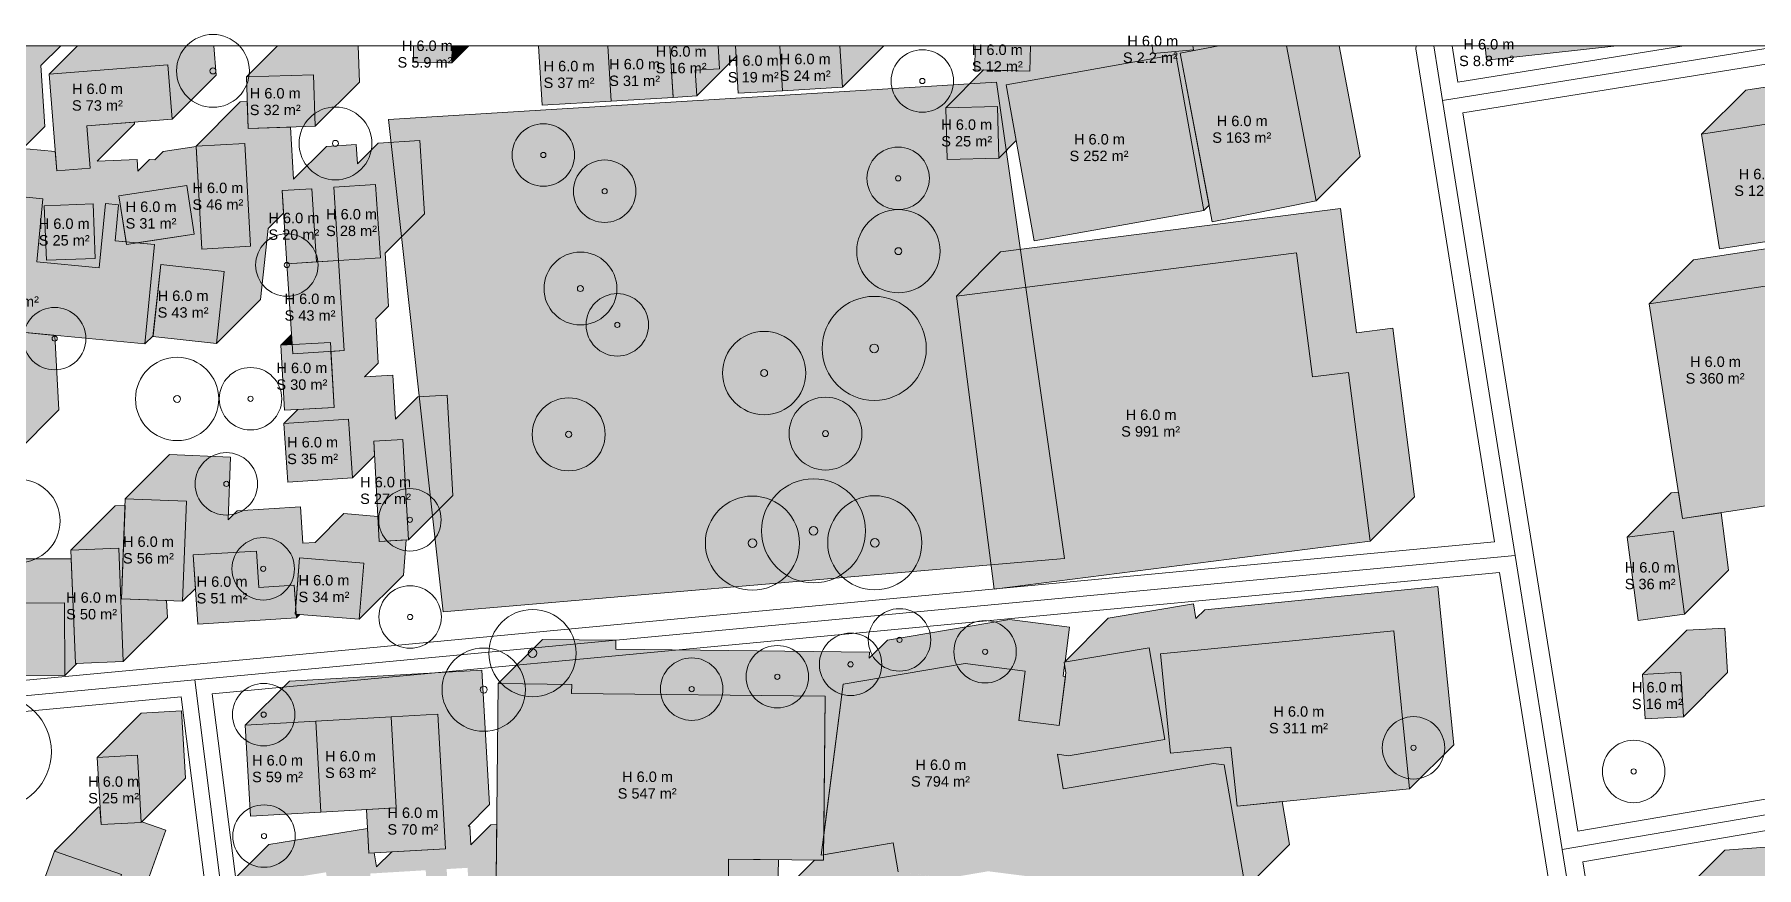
# Model space of a CAD drawing. Header units: metres. Extents: x -4 to 969, y -5 to 964.
# Drawn here: x 643.7 to 809.2, y 881.7 to 961.8 of the extents above; entities that cross this region are included whole.
import ezdxf

# ---------------------------------------------------------------- set-up
doc = ezdxf.new("R2010")
doc.units = ezdxf.units.M
doc.header["$MEASUREMENT"] = 0
for name, color, linetype, lineweight, true_color in [('TPX_BUILDING_AREAS_TEXT', 7, 'CONTINUOUS', 0, 0x000000), ('TPX_BUILDING_HEIGHTS_TEXT', 7, 'CONTINUOUS', 0, 0x000000), ('TPX_BUILDINGS', 7, 'CONTINUOUS', 0, 0x000000), ('TPX_BUILDINGS_HATCH', 7, 'CONTINUOUS', 0, 0xf0f0f0), ('TPX_BUILDINGS_SHADOWS_HATCH', 7, 'CONTINUOUS', 0, 0x000000), ('TPX_BUILDINGS_SHADOWS_OUTLINES', 7, 'CONTINUOUS', 0, 0x000000), ('TPX_FRAME_PROJECT', 7, 'CONTINUOUS', 0, 0x000000), ('TPX_ROADS_AXES', 7, 'CONTINUOUS', 0, 0x323232), ('TPX_ROADS_CONTOURS', 7, 'CONTINUOUS', 0, 0x646464), ('TPX_VEGETATION_GREEN_SPACES', 7, 'CONTINUOUS', 0, 0x58ba48), ('TPX_VEGETATION_GREEN_SPACES_HATCH', 7, 'CONTINUOUS', 0, 0x58ba48), ('TPX_VEGETATION_TREES_INDIVIDUAL', 7, 'CONTINUOUS', 0, 0x136734)]:
    doc.layers.add(name, color=color, linetype=linetype, lineweight=lineweight, true_color=true_color)
doc.styles.add('TPX_TEXTE', font='arial.ttf')

# ---------------------------------------------------------------- blocks, each defined once
blk = doc.blocks.new('TREETR003_CR040')
at = {"layer": 'TPX_VEGETATION_TREES_INDIVIDUAL'}
for radius in [4, 0.333]:
    blk.add_circle((0, 0, 0.04), radius, dxfattribs=at)
blk = doc.blocks.new('TREETR003_CR030')
at = {"layer": 'TPX_VEGETATION_TREES_INDIVIDUAL'}
for radius in [3, 0.25]:
    blk.add_circle((0, 0, 0.04), radius, dxfattribs=at)
blk = doc.blocks.new('TREETR003_CR035')
at = {"layer": 'TPX_VEGETATION_TREES_INDIVIDUAL'}
for radius in [3.5, 0.292]:
    blk.add_circle((0, 0, 0.04), radius, dxfattribs=at)
blk = doc.blocks.new('TREETR004_CR042')
at = {"layer": 'TPX_VEGETATION_TREES_INDIVIDUAL'}
for radius in [4.19, 0.417]:
    blk.add_circle((0, 0, 0.04), radius, dxfattribs=at)
blk = doc.blocks.new('TREETR005_CR054')
at = {"layer": 'TPX_VEGETATION_TREES_INDIVIDUAL'}
for radius in [5.44, 0.458]:
    blk.add_circle((0, 0, 0.04), radius, dxfattribs=at)
blk = doc.blocks.new('TREETR004_CR050')
at = {"layer": 'TPX_VEGETATION_TREES_INDIVIDUAL'}
for radius in [5, 0.417]:
    blk.add_circle((0, 0, 0.04), radius, dxfattribs=at)
blk = doc.blocks.new('TREETR004_CR045')
at = {"layer": 'TPX_VEGETATION_TREES_INDIVIDUAL'}
for radius in [4.52, 0.417]:
    blk.add_circle((0, 0, 0.04), radius, dxfattribs=at)

msp = doc.modelspace()

# ---------------------------------------------------------------- hatches: boundary and pattern name
at = {"layer": 'TPX_BUILDINGS_HATCH'}
for points in [[(680.15, 960.67), (680.13, 959.11), (683.84, 959.05), (683.87, 960.67), (680.15, 960.67)], [(698.82, 960.67), (692.16, 960.67), (692.51, 954.96), (699.13, 955.36), (698.82, 960.67)], [(704.78, 960.67), (698.81, 960.67), (699.13, 955.36), (705.08, 955.72), (704.78, 960.67)], [(709.41, 960.67), (704.78, 960.67), (705.08, 955.72), (707.36, 955.86), (707.21, 958.32), (709.54, 958.47), (709.41, 960.67)], [(715.32, 960.67), (711.07, 960.67), (711.34, 956.11), (715.59, 956.36), (715.32, 960.67)], [(721.11, 960.67), (715.32, 960.67), (715.59, 956.36), (721.35, 956.71), (721.11, 960.67)], [(734.11, 960.67), (734.06, 958.37), (739.35, 958.25), (739.4, 960.67), (734.11, 960.67)], [(753.36, 959.85), (737.07, 956.93), (739.77, 941.92), (756.05, 944.84), (753.36, 959.85)], [(755.02, 960.67), (751.11, 960.67), (751.18, 959.93), (755.06, 960.3), (755.02, 960.67)], [(757.49, 960.67), (753.79, 959.96), (756.87, 943.76), (766.84, 945.79), (764, 960.67), (757.49, 960.67)], [(795.74, 960.67), (783.07, 960.67), (783.22, 959.28), (795.74, 960.67)], [(656.55, 958.84), (645.15, 957.95), (645.89, 948.67), (649.1, 948.92), (648.78, 952.99), (656.96, 953.62), (656.55, 958.84)], [(670.55, 957.89), (664.09, 957.69), (664.25, 952.72), (670.71, 952.94), (670.55, 957.89)], [(736.24, 954.84), (731.28, 954.71), (731.4, 949.76), (736.36, 949.88), (736.24, 954.84)], [(815.25, 953.93), (803.86, 952.18), (805.58, 941.17), (816.97, 942.92), (815.25, 953.93)], [(663.95, 951.29), (659.27, 951.04), (659.82, 941.14), (664.5, 941.41), (663.95, 951.29)], [(638.71, 946.53), (637.48, 933.64), (654.35, 932.03), (655.27, 941.57), (651.48, 941.93), (651.82, 945.4), (650.55, 945.52), (649.96, 939.33), (643.95, 939.9), (644.54, 945.98), (638.71, 946.53)], [(658.37, 947.24), (651.85, 946.27), (652.57, 941.59), (659.07, 942.56), (658.37, 947.24)], [(670.39, 946.94), (667.53, 946.77), (667.98, 939.72), (670.84, 939.9), (670.39, 946.94)], [(676.5, 947.34), (672.49, 947.08), (672.94, 940.04), (676.96, 940.3), (676.5, 947.34)], [(649.37, 945.5), (644.67, 945.31), (644.89, 940.07), (649.58, 940.25), (649.37, 945.5)], [(655.88, 939.65), (655.12, 932.73), (661.21, 932.06), (661.97, 938.98), (655.88, 939.65)], [(672.94, 940.04), (667.98, 939.72), (668.54, 931.07), (673.49, 931.39), (672.94, 940.04)], [(764.96, 940.79), (732.29, 936.63), (735.92, 908.48), (772.05, 913.09), (769.96, 929.29), (766.49, 928.85), (764.96, 940.79)], [(817.94, 938.79), (798.85, 935.87), (802.05, 915.25), (820.34, 918.05), (819.26, 925.04), (812.28, 923.97), (811.55, 928.68), (819.34, 929.86), (817.94, 938.79)], [(672.17, 932.17), (667.39, 931.9), (667.74, 925.67), (672.52, 925.93), (672.17, 932.17)], [(673.91, 924.79), (667.7, 924.39), (668.06, 918.76), (674.28, 919.16), (673.91, 924.79)], [(679.13, 922.85), (676.33, 922.69), (676.86, 913.06), (679.66, 913.21), (679.13, 922.85)], [(652.46, 917.15), (652.11, 907.53), (657.97, 907.31), (658.33, 916.92), (652.46, 917.15)], [(627.83, 907.39), (627.25, 907.39), (627.27, 900.1), (646.65, 900.16), (646.63, 907.16), (636.94, 907.13), (636.92, 915.89), (627.8, 915.86), (627.83, 907.39)], [(801.17, 914.05), (796.71, 913.46), (797.77, 905.46), (802.22, 906.05), (801.17, 914.05)], [(651.83, 912.39), (647.24, 912.21), (647.68, 901.32), (652.25, 901.5), (651.83, 912.39)], [(665.06, 912.13), (658.98, 911.75), (659.42, 905.09), (668.9, 905.71), (668.69, 908.86), (665.28, 908.64), (665.06, 912.13)], [(669.21, 911.48), (668.77, 906.07), (674.93, 905.57), (675.38, 910.97), (669.21, 911.48)], [(774.3, 904.47), (751.9, 902.25), (752.86, 892.71), (758.67, 893.29), (759.25, 887.63), (775.82, 889.27), (774.3, 904.47)], [(721.42, 899.33), (719.3, 882.91), (726.21, 884.08), (726.69, 881.3), (731.41, 880.69), (735.35, 881.36), (744.63, 880.18), (730.26, 877.76), (740.74, 876.42), (741.83, 870.03), (747.21, 869.35), (749.61, 869.75), (750.11, 873.65), (755.14, 873.01), (754.17, 878.69), (760.06, 879.69), (758.02, 891.59), (757, 891.72), (742.55, 889.29), (741.99, 892.6), (743.03, 892.46), (752.32, 894.02), (750.82, 902.82), (742.64, 901.45), (742.82, 900.43), (742.17, 895.37), (738.3, 895.86), (738.91, 900.57), (733.15, 901.31), (721.42, 899.33)], [(801.88, 900.49), (798.2, 900.28), (798.44, 896), (802.12, 896.21), (801.88, 900.49)], [(688.29, 899.4), (688.08, 880.74), (710.4, 880.48), (710.41, 882.52), (719.52, 882.42), (719.7, 898.17), (695.33, 898.45), (695.34, 899.32), (688.29, 899.4)], [(670.76, 895.77), (663.99, 895.39), (664.48, 886.66), (671.25, 887.05), (670.76, 895.77)], [(677.99, 896.19), (670.76, 895.77), (671.25, 887.05), (678.49, 887.46), (677.99, 896.19)], [(678.49, 887.46), (675.63, 887.3), (675.87, 883.1), (683.22, 883.52), (682.48, 896.44), (677.99, 896.19), (678.49, 887.46)], [(653.63, 892.53), (649.75, 892.3), (650.13, 885.84), (654, 886.06), (653.63, 892.53)], [(645.66, 883.3), (643.91, 878.38), (650.34, 876.13), (652.09, 881.06), (645.66, 883.3)]]:
    msp.add_hatch(color=256, dxfattribs=at).paths.add_polyline_path(points)
at = {"layer": 'TPX_BUILDINGS_SHADOWS_HATCH'}
for points in [[(629.92, 960.67), (629.67, 960.42), (633.89, 960.25), (633.71, 955.78), (640.01, 956.17), (640.48, 948.68), (644.72, 952.93), (644.36, 958.77), (646.26, 960.67), (642.28, 960.67), (642.52, 956.93), (639.1, 956.71), (638.88, 960.08), (637.95, 960.02), (637.98, 960.67), (629.92, 960.67)], [(647.87, 960.67), (645.15, 957.95), (656.55, 958.84), (656.96, 953.62), (661.2, 957.86), (660.98, 960.67), (647.87, 960.67)], [(667.07, 960.67), (664.09, 957.69), (670.55, 957.89), (670.71, 952.94), (674.96, 957.18), (674.84, 960.67), (667.07, 960.67)], [(683.87, 960.67), (683.84, 959.05), (685.46, 960.67), (683.87, 960.67)], [(704.78, 960.67), (704.78, 960.67), (705.08, 955.77), (704.78, 960.67)], [(709.54, 958.47), (707.21, 958.32), (707.36, 955.86), (711.13, 959.64), (711.07, 960.67), (709.41, 960.67), (709.54, 958.47)], [(725.31, 960.67), (721.11, 960.67), (721.35, 956.71), (725.31, 960.67)], [(734.91, 958.35), (731.28, 954.71), (736.24, 954.84), (736.36, 949.88), (738.04, 951.56), (737.07, 956.93), (753.36, 959.85), (756.05, 944.84), (756.56, 945.35), (753.79, 959.96), (757.49, 960.67), (755.02, 960.67), (755.06, 960.3), (751.18, 959.93), (751.11, 960.67), (739.4, 960.67), (739.35, 958.25), (734.91, 958.35)], [(769.05, 960.67), (764, 960.67), (766.84, 945.79), (771.08, 950.03), (769.05, 960.67)], [(808.11, 956.42), (803.86, 952.18), (815.25, 953.93), (816.97, 942.92), (821.21, 947.17), (819.49, 958.18), (808.11, 956.42)], [(736.53, 940.87), (732.29, 936.63), (764.96, 940.79), (766.49, 928.85), (769.96, 929.29), (772.05, 913.09), (776.3, 917.33), (774.2, 933.53), (770.73, 933.09), (769.2, 945.03), (736.53, 940.87)], [(803.09, 940.12), (798.85, 935.87), (817.94, 938.79), (819.34, 929.86), (821.57, 932.1), (821.31, 934.69), (824.98, 935.06), (825.39, 931), (829.63, 935.24), (829.22, 939.31), (825.56, 938.93), (823.19, 936.57), (822.18, 943.03), (803.09, 940.12)], [(638.61, 933.53), (634.91, 929.83), (641.35, 930.19), (641.85, 921.45), (646.09, 925.7), (645.69, 932.85), (638.61, 933.53)], [(668.42, 932.93), (667.39, 931.9), (668.48, 931.96), (668.42, 932.93)], [(656.7, 921.39), (652.46, 917.15), (658.33, 916.92), (657.97, 907.31), (659.19, 908.54), (658.98, 911.75), (665.06, 912.13), (665.28, 908.64), (668.69, 908.86), (668.83, 906.81), (669.21, 911.48), (675.38, 910.97), (674.93, 905.57), (679.18, 909.81), (679.45, 913.2), (676.86, 913.06), (676.73, 915.45), (673.45, 915.72), (670.69, 912.95), (669.52, 912.88), (669.3, 916.37), (663.22, 915.99), (662.34, 915.11), (662.57, 921.16), (656.7, 921.39)], [(604.3, 907.82), (599.75, 907.4), (600.4, 899.43), (604.52, 903.55), (604.49, 905), (626.51, 905.46), (626.65, 898.46), (628.29, 900.11), (627.27, 900.1), (627.25, 907.39), (627.83, 907.39), (627.8, 915.86), (636.92, 915.89), (636.94, 907.13), (646.63, 907.16), (646.65, 900.16), (647.82, 901.33), (647.68, 901.32), (647.27, 911.39), (641.18, 911.37), (641.16, 920.13), (632.05, 920.1), (631.33, 919.39), (631.31, 919.78), (626.91, 919.65), (622.67, 915.41), (627.07, 915.54), (627.34, 907.68), (622.93, 907.53), (622.87, 909.54), (608.73, 909.25), (604.53, 905.04), (604.3, 907.82)], [(651.48, 916.46), (647.24, 912.21), (651.83, 912.39), (652.25, 901.5), (656.5, 905.74), (656.43, 907.37), (652.11, 907.53), (652.44, 916.49), (651.48, 916.46)], [(800.96, 917.71), (796.71, 913.46), (801.17, 914.05), (802.22, 906.05), (806.46, 910.29), (805.74, 915.81), (802.05, 915.25), (801.66, 917.8), (800.96, 917.71)], [(692.53, 903.64), (688.29, 899.4), (695.34, 899.32), (695.33, 898.45), (719.7, 898.17), (719.55, 884.83), (721.42, 899.33), (733.15, 901.31), (738.91, 900.57), (738.3, 895.86), (742.17, 895.37), (742.77, 900.07), (742.54, 900.1), (742.68, 901.2), (742.64, 901.45), (750.82, 902.82), (752.32, 894.02), (743.03, 892.46), (741.99, 892.6), (742.55, 889.29), (757, 891.72), (758.02, 891.59), (760.06, 879.69), (764.3, 883.93), (763.6, 888.06), (759.25, 887.63), (758.67, 893.29), (752.86, 892.71), (751.9, 902.25), (774.3, 904.47), (775.82, 889.27), (780.07, 893.51), (778.54, 908.71), (756.15, 906.49), (755.3, 905.65), (755.06, 907.06), (746.88, 905.69), (742.73, 901.53), (743.15, 904.82), (737.39, 905.55), (725.67, 903.57), (723.93, 901.84), (723.94, 902.42), (699.57, 902.69), (699.58, 903.56), (692.53, 903.64)], [(669.23, 906.03), (668.88, 906.06), (668.9, 905.71), (669.23, 906.03)], [(802.44, 904.52), (798.2, 900.28), (801.88, 900.49), (802.12, 896.21), (806.36, 900.45), (806.12, 904.73), (802.44, 904.52)], [(806.11, 883.4), (801.87, 879.16), (805.76, 879.44), (808.07, 848.72), (808.08, 848.73), (808.07, 848.9), (818.52, 849.73), (818.87, 845.35), (823.12, 849.6), (822.89, 852.45), (814.73, 851.38), (814.47, 853.31), (812.31, 853.14), (812.3, 853.13), (810, 883.69), (806.11, 883.4)]]:
    msp.add_hatch(color=256, dxfattribs=at).paths.add_polyline_path(points)
h = msp.add_hatch(color=256, dxfattribs=at)
h.paths.add_polyline_path([(642.96, 950.78), (638.71, 946.53), (644.54, 945.98), (643.95, 939.9), (649.96, 939.33), (650.55, 945.52), (651.82, 945.4), (651.48, 941.93), (652.53, 941.83), (651.85, 946.27), (658.37, 947.24), (659.07, 942.56), (653.55, 941.73), (655.27, 941.57), (654.35, 932.03), (655.13, 932.81), (655.88, 939.65), (661.97, 938.98), (661.21, 932.06), (665.46, 936.3), (666.2, 943.11), (667.67, 944.58), (667.53, 946.77), (670.39, 946.94), (670.84, 939.9), (672.94, 940.04), (672.49, 947.08), (676.5, 947.34), (676.96, 940.3), (672.94, 940.04), (673.49, 931.39), (672.22, 931.31), (672.52, 925.93), (669.05, 925.74), (667.7, 924.39), (673.91, 924.79), (674.28, 919.16), (676.41, 921.28), (676.33, 922.69), (679.13, 922.85), (679.66, 913.21), (683.91, 917.45), (683.38, 927.09), (680.57, 926.93), (678.43, 924.79), (678.16, 929.04), (675.45, 928.86), (676.76, 930.17), (676.53, 934.43), (677.73, 935.64), (677.41, 940.74), (681.2, 944.54), (680.74, 951.58), (676.74, 951.33), (674.75, 949.34), (674.63, 951.19), (671.78, 951.01), (668.62, 947.86), (668.34, 952.86), (664.25, 952.72), (664.17, 955.32), (663.51, 955.28), (659.27, 951.04), (663.95, 951.29), (664.5, 941.41), (659.82, 941.14), (659.27, 950.99), (656.1, 950.52), (655.29, 949.71), (654.8, 949.76), (653.66, 948.62), (653.61, 949.75), (649.77, 949.59), (653.34, 953.16), (653.33, 953.34), (648.78, 952.99), (649.1, 948.92), (645.89, 948.67), (645.74, 950.51), (642.96, 950.78)])
h.paths.add_polyline_path([(644.67, 945.31), (649.37, 945.5), (649.58, 940.25), (644.89, 940.07), (644.67, 945.31)], flags=16)
h = msp.add_hatch(color=256, dxfattribs=at)
h.paths.add_polyline_path([(644.49, 880.02), (641.32, 876.84), (653.17, 875.88), (652.56, 868.46), (646.08, 868.99), (643.75, 866.65), (648.28, 866.91), (648.61, 861.03), (652.86, 865.27), (652.67, 868.57), (653.98, 869.88), (654.02, 871.86), (667.53, 871.55), (667.26, 860.19), (656.82, 860.41), (655.09, 858.68), (668.12, 858.5), (668.16, 861.42), (673.45, 861.34), (673.37, 855.33), (677.47, 855.27), (677.41, 850.89), (674.18, 850.94), (671.51, 848.27), (676.55, 849.17), (676.67, 848.49), (681.85, 849.43), (682.38, 846.34), (677.22, 845.39), (678.84, 836.36), (675.99, 835.85), (675.11, 834.97), (674.97, 835.66), (673.81, 835.46), (673.25, 838.56), (668.88, 837.72), (664.95, 833.79), (663.34, 833.3), (663.43, 833.39), (663.6, 839.72), (666.95, 843.06), (665.88, 849.63), (662.3, 849.08), (658.05, 844.83), (661.63, 845.39), (662.7, 838.82), (659.07, 838.26), (658.64, 841.05), (652.49, 841.76), (648.25, 837.52), (659.38, 836.22), (659.18, 829.15), (657.34, 829.21), (656.35, 828.22), (660.92, 829.62), (663.14, 822.41), (666.19, 825.46), (664.63, 833.47), (670.12, 834.53), (671.83, 825.81), (666.78, 824.83), (666.77, 824.82), (669.78, 825.01), (670.14, 818.99), (667.14, 818.81), (667.13, 819.05), (663.15, 815.08), (666.06, 817.21), (674, 816.85), (673.31, 804.11), (671.18, 804.29), (670.5, 803.61), (675.37, 803.94), (675.39, 803.63), (678.36, 803.82), (678.82, 796.61), (683.06, 800.86), (682.82, 804.64), (675.79, 804.37), (675.45, 813.22), (684.24, 813.56), (684.58, 804.7), (685.43, 805.55), (684.84, 805.58), (685.3, 816.18), (688.87, 816.03), (688.77, 818.87), (696.09, 819.14), (696.27, 814.47), (707.98, 814.86), (708.19, 808.57), (706.7, 808.52), (706.26, 808.09), (709.56, 807.64), (709.52, 808.31), (714.46, 808.6), (714.6, 806.22), (718.57, 810.19), (718.48, 812.83), (713.76, 812.55), (713.17, 811.97), (711.78, 812.16), (712.43, 812.82), (712.39, 814.2), (711.97, 814.13), (711.24, 819.07), (709.16, 819), (712.5, 822.35), (712, 825.46), (712.69, 826.15), (711.73, 826.09), (711.78, 825.24), (709.31, 825.09), (709.03, 829.67), (702.66, 828.66), (701.77, 827.76), (701.5, 834.01), (702.6, 835.11), (702.3, 840.14), (692.34, 839.54), (691.33, 838.53), (691.15, 841.5), (689.15, 841.2), (688.7, 844.15), (688.24, 844.12), (687.82, 843.7), (686.83, 850.14), (686.06, 850.02), (686.62, 850.58), (686.61, 850.68), (682.72, 850.1), (682.29, 852.98), (680.91, 852.73), (680.79, 853.41), (679.74, 853.22), (681.65, 855.14), (681.68, 857.03), (681.56, 857.82), (691.65, 859.33), (692.81, 851.61), (687.81, 850.86), (687.69, 850.75), (692.4, 851.47), (692.86, 848.42), (697.29, 848.68), (697.62, 843.11), (697.89, 843.37), (697.29, 852.36), (701.63, 852.65), (702.21, 843.65), (702.39, 843.83), (702.33, 844.79), (711, 845.33), (711.42, 838.22), (704.03, 837.76), (703.96, 837.69), (712.57, 836.98), (711.82, 849.36), (706.57, 849.04), (706.39, 848.86), (706.38, 848.97), (702.33, 848.74), (701.87, 856.63), (701.53, 856.61), (697.62, 852.69), (697.11, 852.66), (696.68, 855.47), (697.06, 855.85), (696.54, 859.28), (692.26, 859.04), (691.68, 868.98), (691.49, 868.97), (691.54, 868.75), (688.19, 868.06), (688.84, 865.5), (689.37, 865.94), (691.61, 864.27), (690.35, 862.58), (691.01, 862.51), (690.69, 859.59), (687.19, 859.98), (687.43, 862.11), (685.68, 861.93), (681.69, 857.95), (681.72, 859.51), (679.45, 859.54), (679.98, 860.07), (680.24, 870.7), (679.82, 872.66), (684.18, 873.63), (684.23, 873.39), (690.28, 874.67), (690.58, 873.27), (690.53, 874.14), (695.5, 874.44), (695.78, 869.64), (702.97, 870.05), (702.92, 870.92), (696.11, 870.47), (695.64, 877.54), (704.89, 878.14), (705.27, 872.29), (705.45, 879.4), (710.99, 879.26), (710.82, 872.12), (709.52, 872.15), (709.8, 867.47), (709.85, 866.62), (707.86, 866.5), (708.17, 861.37), (703.51, 861.1), (703.49, 861.37), (701.71, 859.59), (705.89, 859.82), (706.5, 848.97), (710.74, 853.22), (710.59, 855.88), (711.26, 856.55), (711.07, 859.33), (715.67, 859.65), (710.69, 860.07), (710.94, 862.97), (710.23, 862.27), (710.17, 863.37), (711.04, 864.24), (711.29, 867.2), (719.25, 866.47), (718.9, 870.74), (725.33, 871.28), (725.63, 867.57), (725.34, 867.55), (723.25, 865.46), (723.4, 867.32), (723.48, 867.4), (721.16, 867.21), (721.32, 865.24), (719.36, 865.08), (719.34, 865.32), (718.85, 859.38), (717.5, 859.49), (717.64, 857.4), (727.97, 858.12), (728.41, 851.77), (712.92, 850.68), (711.81, 849.56), (718.42, 849.96), (718.44, 849.7), (722.58, 850.05), (731.59, 850.79), (732.53, 839.34), (728, 838.96), (723.52, 838.59), (722.95, 845.55), (718.71, 845.2), (718.92, 841.73), (722.3, 842), (722.55, 838.82), (722.14, 838.79), (721.04, 837.69), (727.98, 837.21), (727.58, 831.3), (729.86, 833.58), (729.54, 837.7), (737.3, 838.3), (732.78, 838.43), (732.9, 842.33), (734.16, 842.29), (734.16, 846.61), (739.88, 846.61), (739.88, 845.09), (740.66, 849.36), (746.44, 848.3), (744.91, 839.93), (739.13, 840.98), (739.37, 842.26), (735.23, 842.25), (738.41, 842.15), (738.29, 838.27), (737.77, 838.29), (738.3, 830.32), (738.39, 830.33), (738.58, 827.81), (739.76, 835.19), (745.08, 834.34), (743.57, 824.93), (747.81, 829.17), (749.32, 838.59), (747.55, 838.87), (749.01, 840.32), (749.27, 843.66), (748.69, 843.71), (749.15, 844.17), (749.33, 845.18), (748.27, 858.56), (761.67, 859.63), (763.49, 837.09), (764.04, 830.09), (768.29, 834.34), (768.25, 834.83), (767.99, 834.81), (766, 859.98), (786.32, 861.6), (788.31, 836.42), (792.56, 840.66), (790.56, 865.84), (770.24, 864.22), (766.21, 860.19), (765.91, 863.88), (752.51, 862.8), (750.64, 860.93), (750.68, 861.35), (745.13, 861.81), (744.62, 861.29), (744.47, 863.05), (743.93, 869.76), (741.83, 870.03), (740.74, 876.42), (738.7, 876.68), (738.66, 873.99), (734.6, 874.06), (734.29, 873.74), (734.26, 874.06), (731.9, 874.1), (731.93, 875.71), (731.71, 875.69), (729.72, 873.69), (729.57, 875.52), (726.25, 875.24), (729.92, 878.91), (729.83, 880.89), (726.69, 881.3), (726.21, 884.08), (719.53, 882.95), (719.52, 882.42), (718.65, 882.43), (716.51, 880.28), (725.42, 880.66), (725.68, 874.67), (716.78, 874.28), (716.62, 877.68), (715.97, 877.81), (715.08, 876.92), (715.21, 882.47), (710.41, 882.52), (710.4, 880.48), (698.72, 880.61), (696.6, 878.49), (694.77, 878.38), (694.66, 878.28), (694.53, 878.91), (694.18, 878.84), (695.53, 880.19), (695.5, 880.65), (688.08, 880.74), (688.14, 885.85), (687.58, 885.82), (685.66, 883.9), (685.56, 885.7), (685.39, 885.69), (687.46, 887.76), (686.72, 900.69), (682.23, 900.43), (675, 900.01), (668.23, 899.63), (663.99, 895.39), (670.76, 895.77), (677.99, 896.19), (682.48, 896.44), (683.22, 883.52), (678.06, 883.23), (676.6, 881.77), (676.38, 883.13), (675.87, 883.1), (675.74, 885.47), (666.25, 883.93), (662.01, 879.69), (671.74, 881.26), (672.92, 874.16), (663.19, 872.57), (662.62, 876), (658.27, 876.1), (656.97, 874.81), (657.41, 880.12), (654.57, 880.36), (654.59, 880.37), (656.34, 885.31), (654.04, 886.1), (658.24, 890.3), (657.87, 896.77), (653.99, 896.55), (649.75, 892.3), (653.63, 892.53), (654, 886.06), (650.13, 885.84), (650.03, 887.5), (649.9, 887.55), (645.66, 883.3), (652.09, 881.06), (650.34, 876.13), (643.91, 878.38), (644.49, 880.02)])
h.paths.add_polyline_path([(668.66, 861.96), (668.92, 872.45), (676.14, 872.28), (675.74, 855.83), (673.98, 855.87), (674.13, 861.82), (668.66, 861.96)], flags=16)
h.paths.add_polyline_path([(672.5, 821.35), (674.38, 823.23), (674.1, 828.08), (674.82, 828.8), (674.07, 833.93), (679, 834.62), (679.93, 828.38), (684.17, 832.62), (683.48, 837.25), (679.49, 836.63), (678.15, 845.2), (682.59, 845.9), (683.91, 837.32), (684.14, 837.55), (684, 839.88), (686.74, 840.04), (687.33, 830.21), (684.9, 830.06), (684.46, 829.63), (683.69, 829.58), (679.45, 825.33), (683.83, 825.63), (684.25, 819.53), (684.75, 820.03), (684.35, 829.52), (697.24, 830.06), (697.64, 820.74), (688.27, 820.35), (688.41, 816.85), (684.9, 816.7), (684.86, 817.66), (679.69, 817.47), (677.95, 815.73), (678.24, 821.09), (672.5, 821.35)], flags=16)
h.paths.add_polyline_path([(675.4, 876.64), (676.19, 877.43), (675.98, 881.14), (681.32, 881.46), (681.66, 875.39), (683.58, 877.3), (683.33, 881.57), (685.34, 881.69), (685.68, 875.62), (683.68, 875.5), (683.62, 876.46), (680.3, 873.14), (680.36, 875.31), (676.33, 875.08), (676.24, 876.62), (675.4, 876.64)], flags=16)
h.paths.add_polyline_path([(687.37, 879.73), (691.06, 879.94), (691.29, 875.95), (687.6, 875.72), (687.37, 879.73)], flags=16)
h.paths.add_polyline_path([(688.1, 835.3), (698.06, 835.9), (698.36, 830.87), (688.41, 830.27), (688.1, 835.3)], flags=16)
h.paths.add_polyline_path([(698.42, 824.41), (707.01, 825.79), (708.26, 818.1), (699.67, 816.73), (698.42, 824.41)], flags=16)
h.paths.add_polyline_path([(707.21, 855.32), (707.49, 859.53), (710.14, 859.35), (709.87, 855.15), (707.21, 855.32)], flags=16)
h.paths.add_polyline_path([(710.6, 868), (711.73, 873.57), (716.04, 872.71), (714.9, 867.13), (710.6, 868)], flags=16)
h.paths.add_polyline_path([(715.09, 867.22), (716.06, 872.21), (719.01, 871.63), (718.03, 866.64), (715.09, 867.22)], flags=16)
h.paths.add_polyline_path([(721.45, 863.66), (727.85, 864.19), (727.85, 865.49), (734.16, 865.48), (734.16, 861.72), (731.98, 861.73), (731.99, 858.31), (727.84, 858.32), (727.84, 858.81), (721.89, 858.32), (721.45, 863.66)], flags=16)
h.paths.add_polyline_path([(725.98, 867.92), (727.63, 869.57), (727.47, 871.45), (729.87, 871.64), (730.33, 865.98), (727.94, 865.79), (727.75, 868.07), (725.98, 867.92)], flags=16)
h.paths.add_polyline_path([(728.56, 857.85), (733.18, 858.23), (732.94, 861.18), (735.1, 861.36), (734.76, 865.51), (739.65, 865.91), (740.23, 858.81), (740.6, 854.32), (740.89, 857.56), (746.43, 857.1), (745.73, 849.27), (740.19, 849.77), (740.29, 850.85), (738.4, 850.85), (736.35, 848.8), (736.1, 851.79), (733.73, 851.59), (729.11, 851.22), (728.56, 857.85)], flags=16)
h.paths.add_polyline_path([(734.06, 873.51), (739.44, 873.96), (740.03, 866.78), (734.66, 866.34), (734.37, 869.73), (734.08, 869.73), (734.35, 870), (734.06, 873.51)], flags=16)
h.paths.add_polyline_path([(738.96, 836.47), (739.22, 839.87), (745.03, 839.42), (744.76, 836.08), (738.96, 836.47)], flags=16)
at = {"layer": 'TPX_VEGETATION_GREEN_SPACES_HATCH'}
msp.add_hatch(color=256, dxfattribs=at).paths.add_polyline_path([(736.14, 957.18), (677.75, 953.6), (683, 906.28), (742.69, 911.42), (736.14, 957.18)])

# ---------------------------------------------------------------- linework, layer by layer
at = {"layer": 'TPX_BUILDINGS', "elevation": 0.04}
for points in [[(680.15, 960.67), (680.13, 959.11), (683.84, 959.05), (683.87, 960.67)], [(698.82, 960.67), (692.16, 960.67), (692.51, 954.96), (699.13, 955.36)], [(704.78, 960.67), (698.81, 960.67), (699.13, 955.36), (705.08, 955.72)], [(709.41, 960.67), (704.78, 960.67), (705.08, 955.72), (707.36, 955.86), (707.21, 958.32), (709.54, 958.47)], [(715.32, 960.67), (711.07, 960.67), (711.34, 956.11), (715.59, 956.36)], [(721.11, 960.67), (715.32, 960.67), (715.59, 956.36), (721.35, 956.71)], [(734.11, 960.67), (734.06, 958.37), (739.35, 958.25), (739.4, 960.67)], [(753.36, 959.85), (737.07, 956.93), (739.77, 941.92), (756.05, 944.84)], [(755.02, 960.67), (751.11, 960.67), (751.18, 959.93), (755.06, 960.3)], [(757.49, 960.67), (753.79, 959.96), (756.87, 943.76), (766.84, 945.79), (764, 960.67)], [(795.74, 960.67), (783.07, 960.67), (783.22, 959.28)], [(656.55, 958.84), (645.15, 957.95), (645.89, 948.67), (649.1, 948.92), (648.78, 952.99), (656.96, 953.62)], [(670.55, 957.89), (664.09, 957.69), (664.25, 952.72), (670.71, 952.94)], [(736.24, 954.84), (731.28, 954.71), (731.4, 949.76), (736.36, 949.88)], [(815.25, 953.93), (803.86, 952.18), (805.58, 941.17), (816.97, 942.92)], [(663.95, 951.29), (659.27, 951.04), (659.82, 941.14), (664.5, 941.41)], [(638.71, 946.53), (637.48, 933.64), (654.35, 932.03), (655.27, 941.57), (651.48, 941.93), (651.82, 945.4), (650.55, 945.52), (649.96, 939.33), (643.95, 939.9), (644.54, 945.98)], [(658.37, 947.24), (651.85, 946.27), (652.57, 941.59), (659.07, 942.56)], [(670.39, 946.94), (667.53, 946.77), (667.98, 939.72), (670.84, 939.9)], [(676.5, 947.34), (672.49, 947.08), (672.94, 940.04), (676.96, 940.3)], [(649.37, 945.5), (644.67, 945.31), (644.89, 940.07), (649.58, 940.25)], [(655.88, 939.65), (655.12, 932.73), (661.21, 932.06), (661.97, 938.98)], [(672.94, 940.04), (667.98, 939.72), (668.54, 931.07), (673.49, 931.39)], [(764.96, 940.79), (732.29, 936.63), (735.92, 908.48), (772.05, 913.09), (769.96, 929.29), (766.49, 928.85)], [(817.94, 938.79), (798.85, 935.87), (802.05, 915.25), (820.34, 918.05), (819.26, 925.04), (812.28, 923.97), (811.55, 928.68), (819.34, 929.86)], [(672.17, 932.17), (667.39, 931.9), (667.74, 925.67), (672.52, 925.93)], [(673.91, 924.79), (667.7, 924.39), (668.06, 918.76), (674.28, 919.16)], [(679.13, 922.85), (676.33, 922.69), (676.86, 913.06), (679.66, 913.21)], [(652.46, 917.15), (652.11, 907.53), (657.97, 907.31), (658.33, 916.92)], [(627.83, 907.39), (627.25, 907.39), (627.27, 900.1), (646.65, 900.16), (646.63, 907.16), (636.94, 907.13), (636.92, 915.89), (627.8, 915.86)], [(801.17, 914.05), (796.71, 913.46), (797.77, 905.46), (802.22, 906.05)], [(651.83, 912.39), (647.24, 912.21), (647.68, 901.32), (652.25, 901.5)], [(665.06, 912.13), (658.98, 911.75), (659.42, 905.09), (668.9, 905.71), (668.69, 908.86), (665.28, 908.64)], [(669.21, 911.48), (668.77, 906.07), (674.93, 905.57), (675.38, 910.97)], [(774.3, 904.47), (751.9, 902.25), (752.86, 892.71), (758.67, 893.29), (759.25, 887.63), (775.82, 889.27)], [(801.88, 900.49), (798.2, 900.28), (798.44, 896), (802.12, 896.21)], [(688.29, 899.4), (688.08, 880.74), (710.4, 880.48), (710.41, 882.52), (719.52, 882.42), (719.7, 898.17), (695.33, 898.45), (695.34, 899.32)], [(670.76, 895.77), (663.99, 895.39), (664.48, 886.66), (671.25, 887.05)], [(677.99, 896.19), (670.76, 895.77), (671.25, 887.05), (678.49, 887.46)], [(678.49, 887.46), (675.63, 887.3), (675.87, 883.1), (683.22, 883.52), (682.48, 896.44), (677.99, 896.19)], [(653.63, 892.53), (649.75, 892.3), (650.13, 885.84), (654, 886.06)], [(645.66, 883.3), (643.91, 878.38), (650.34, 876.13), (652.09, 881.06)]]:
    msp.add_lwpolyline(points, close=True, dxfattribs=at)
msp.add_lwpolyline([(760.06, 879.69), (758.02, 891.59), (757, 891.72), (742.55, 889.29), (741.99, 892.6), (743.03, 892.46), (752.32, 894.02), (750.82, 902.82), (742.64, 901.45), (742.82, 900.43), (742.17, 895.37), (738.3, 895.86), (738.91, 900.57), (733.15, 901.31), (721.42, 899.33), (719.3, 882.91), (726.21, 884.08), (726.69, 881.3)], dxfattribs=at)
at = {"layer": 'TPX_BUILDINGS_SHADOWS_OUTLINES', "elevation": 0.04}
for points in [[(629.92, 960.67), (629.67, 960.42), (633.89, 960.25), (633.71, 955.78), (640.01, 956.17), (640.48, 948.68), (644.72, 952.93), (644.36, 958.77), (646.26, 960.67), (642.28, 960.67), (642.52, 956.93), (639.1, 956.71), (638.88, 960.08), (637.95, 960.02), (637.98, 960.67)], [(647.87, 960.67), (645.15, 957.95), (656.55, 958.84), (656.96, 953.62), (661.2, 957.86), (660.98, 960.67)], [(667.07, 960.67), (664.09, 957.69), (670.55, 957.89), (670.71, 952.94), (674.96, 957.18), (674.84, 960.67)], [(683.87, 960.67), (683.84, 959.05), (685.46, 960.67)], [(704.78, 960.67), (704.78, 960.67), (705.08, 955.77)], [(709.54, 958.47), (707.21, 958.32), (707.36, 955.86), (711.13, 959.64), (711.07, 960.67), (709.41, 960.67)], [(725.31, 960.67), (721.11, 960.67), (721.35, 956.71)], [(734.91, 958.35), (731.28, 954.71), (736.24, 954.84), (736.36, 949.88), (738.04, 951.56), (737.07, 956.93), (753.36, 959.85), (756.05, 944.84), (756.56, 945.35), (753.79, 959.96), (757.49, 960.67), (755.02, 960.67), (755.06, 960.3), (751.18, 959.93), (751.11, 960.67), (739.4, 960.67), (739.35, 958.25)], [(769.05, 960.67), (764, 960.67), (766.84, 945.79), (771.08, 950.03)], [(808.11, 956.42), (803.86, 952.18), (815.25, 953.93), (816.97, 942.92), (821.21, 947.17), (819.49, 958.18)], [(644.67, 945.31), (649.37, 945.5), (649.58, 940.25), (644.89, 940.07)], [(736.53, 940.87), (732.29, 936.63), (764.96, 940.79), (766.49, 928.85), (769.96, 929.29), (772.05, 913.09), (776.3, 917.33), (774.2, 933.53), (770.73, 933.09), (769.2, 945.03)], [(803.09, 940.12), (798.85, 935.87), (817.94, 938.79), (819.34, 929.86), (821.57, 932.1), (821.31, 934.69), (824.98, 935.06), (825.39, 931), (829.63, 935.24), (829.22, 939.31), (825.56, 938.93), (823.19, 936.57), (822.18, 943.03)], [(638.61, 933.53), (634.91, 929.83), (641.35, 930.19), (641.85, 921.45), (646.09, 925.7), (645.69, 932.85)], [(668.42, 932.93), (667.39, 931.9), (668.48, 931.96)], [(656.7, 921.39), (652.46, 917.15), (658.33, 916.92), (657.97, 907.31), (659.19, 908.54), (658.98, 911.75), (665.06, 912.13), (665.28, 908.64), (668.69, 908.86), (668.83, 906.81), (669.21, 911.48), (675.38, 910.97), (674.93, 905.57), (679.18, 909.81), (679.45, 913.2), (676.86, 913.06), (676.73, 915.45), (673.45, 915.72), (670.69, 912.95), (669.52, 912.88), (669.3, 916.37), (663.22, 915.99), (662.34, 915.11), (662.57, 921.16)], [(651.48, 916.46), (647.24, 912.21), (651.83, 912.39), (652.25, 901.5), (656.5, 905.74), (656.43, 907.37), (652.11, 907.53), (652.44, 916.49)], [(800.96, 917.71), (796.71, 913.46), (801.17, 914.05), (802.22, 906.05), (806.46, 910.29), (805.74, 915.81), (802.05, 915.25), (801.66, 917.8)], [(692.53, 903.64), (688.29, 899.4), (695.34, 899.32), (695.33, 898.45), (719.7, 898.17), (719.55, 884.83), (721.42, 899.33), (733.15, 901.31), (738.91, 900.57), (738.3, 895.86), (742.17, 895.37), (742.77, 900.07), (742.54, 900.1), (742.68, 901.2), (742.64, 901.45), (750.82, 902.82), (752.32, 894.02), (743.03, 892.46), (741.99, 892.6), (742.55, 889.29), (757, 891.72), (758.02, 891.59), (760.06, 879.69), (764.3, 883.93), (763.6, 888.06), (759.25, 887.63), (758.67, 893.29), (752.86, 892.71), (751.9, 902.25), (774.3, 904.47), (775.82, 889.27), (780.07, 893.51), (778.54, 908.71), (756.15, 906.49), (755.3, 905.65), (755.06, 907.06), (746.88, 905.69), (742.73, 901.53), (743.15, 904.82), (737.39, 905.55), (725.67, 903.57), (723.93, 901.84), (723.94, 902.42), (699.57, 902.69), (699.58, 903.56)], [(669.23, 906.03), (668.88, 906.06), (668.9, 905.71)], [(802.44, 904.52), (798.2, 900.28), (801.88, 900.49), (802.12, 896.21), (806.36, 900.45), (806.12, 904.73)], [(806.11, 883.4), (801.87, 879.16), (805.76, 879.44), (808.07, 848.72), (808.08, 848.73), (808.07, 848.9), (818.52, 849.73), (818.87, 845.35), (823.12, 849.6), (822.89, 852.45), (814.73, 851.38), (814.47, 853.31), (812.31, 853.14), (812.3, 853.13), (810, 883.69)]]:
    msp.add_lwpolyline(points, close=True, dxfattribs=at)
for points in [[(638.71, 946.53), (644.54, 945.98), (643.95, 939.9), (649.96, 939.33), (650.55, 945.52), (651.82, 945.4), (651.48, 941.93), (652.53, 941.83), (651.85, 946.27), (658.37, 947.24), (659.07, 942.56), (653.55, 941.73), (655.27, 941.57), (654.35, 932.03), (655.13, 932.81), (655.88, 939.65), (661.97, 938.98), (661.21, 932.06), (665.46, 936.3), (666.2, 943.11), (667.67, 944.58), (667.53, 946.77), (670.39, 946.94), (670.84, 939.9), (672.94, 940.04), (672.49, 947.08), (676.5, 947.34), (676.96, 940.3), (672.94, 940.04), (673.49, 931.39), (672.22, 931.31), (672.52, 925.93), (669.05, 925.74), (667.7, 924.39), (673.91, 924.79), (674.28, 919.16), (676.41, 921.28), (676.33, 922.69), (679.13, 922.85), (679.66, 913.21), (683.91, 917.45), (683.38, 927.09), (680.57, 926.93), (678.43, 924.79), (678.16, 929.04), (675.45, 928.86), (676.76, 930.17), (676.53, 934.43), (677.73, 935.64), (677.41, 940.74), (681.2, 944.54), (680.74, 951.58), (676.74, 951.33), (674.75, 949.34), (674.63, 951.19), (671.78, 951.01), (668.62, 947.86), (668.34, 952.86), (664.25, 952.72), (664.17, 955.32), (663.51, 955.28), (659.27, 951.04), (663.95, 951.29), (664.5, 941.41), (659.82, 941.14), (659.27, 950.99), (656.1, 950.52), (655.29, 949.71), (654.8, 949.76), (653.66, 948.62), (653.61, 949.75), (649.77, 949.59), (653.34, 953.16), (653.33, 953.34), (648.78, 952.99), (649.1, 948.92), (645.89, 948.67), (645.74, 950.51), (642.96, 950.78)], [(636.94, 907.13), (646.63, 907.16), (646.65, 900.16), (647.82, 901.33), (647.68, 901.32), (647.27, 911.39), (641.18, 911.37)], [(688.08, 880.74), (688.14, 885.85), (687.58, 885.82), (685.66, 883.9), (685.56, 885.7), (685.39, 885.69), (687.46, 887.76), (686.72, 900.69), (682.23, 900.43), (675, 900.01), (668.23, 899.63), (663.99, 895.39), (670.76, 895.77), (677.99, 896.19), (682.48, 896.44), (683.22, 883.52), (678.06, 883.23), (676.6, 881.77), (676.38, 883.13), (675.87, 883.1), (675.74, 885.47), (666.25, 883.93), (662.01, 879.69)], [(654.59, 880.37), (656.34, 885.31), (654.04, 886.1), (658.24, 890.3), (657.87, 896.77), (653.99, 896.55), (649.75, 892.3), (653.63, 892.53), (654, 886.06), (650.13, 885.84), (650.03, 887.5), (649.9, 887.55), (645.66, 883.3), (652.09, 881.06)], [(726.69, 881.3), (726.21, 884.08), (719.53, 882.95), (719.52, 882.42), (718.65, 882.43), (716.51, 880.28)], [(715.08, 876.92), (715.21, 882.47), (710.41, 882.52), (710.4, 880.48)]]:
    msp.add_lwpolyline(points, dxfattribs=at)
at = {"layer": 'TPX_FRAME_PROJECT', "elevation": 0}
msp.add_lwpolyline([(0, 0), (966.9, 0), (966.9, 960.67), (0, 960.67)], close=True, dxfattribs=at)
at = {"layer": 'TPX_ROADS_AXES', "elevation": 0.03}
for points in [[(778.98, 955.42), (778.14, 960.67)], [(811.63, 960.67), (778.98, 955.42)], [(785.97, 911.7), (784.4, 921.48), (778.98, 955.42)], [(785.97, 911.7), (659.13, 899.75), (627.03, 896.73), (592.5, 893.48)], [(790.49, 883.45), (785.97, 911.7)], [(659.13, 899.75), (662.06, 876.64)], [(878.8, 898.5), (790.49, 883.45)], [(801.92, 812.03), (799.72, 825.77), (790.49, 883.45)]]:
    msp.add_lwpolyline(points, dxfattribs=at)
at = {"layer": 'TPX_ROADS_CONTOURS', "elevation": 0.03}
for points in [[(813.05, 960.67), (802.17, 960.67), (780.47, 957.18), (779.91, 960.67), (776.47, 960.67), (776.41, 960.39), (777.25, 955.15), (782.68, 921.2), (783.98, 913.02), (658.98, 901.24), (626.89, 898.22), (592.36, 894.97), (585.72, 894.35), (581.95, 939.48), (581.42, 940.5), (580.33, 940.85), (579.31, 940.33), (578.96, 939.23), (582.73, 894.07), (560, 891.93), (551.59, 960.67)], [(877.12, 899.74), (791.98, 885.22), (787.69, 911.97), (786.13, 921.76), (780.94, 954.22), (811.86, 959.19)], [(628.09, 895.32), (657.82, 898.12), (660.57, 876.45), (661.14, 875.45), (662.25, 875.15), (663.25, 875.72), (663.55, 876.83), (660.81, 898.4), (784.46, 910.05), (788.76, 883.17), (797.99, 825.5), (800.19, 811.78), (808.93, 748.48), (788.89, 744.11), (788.45, 743.93), (786.66, 742.88), (786.17, 742.41), (785.11, 740.81), (784.86, 739.98), (784.87, 739.08), (784.94, 729.61), (785.02, 716.35)], [(825.32, 817.06), (803.41, 813.77), (801.45, 826.05), (792.45, 882.26), (879.02, 897.02)]]:
    msp.add_lwpolyline(points, dxfattribs=at)
at = {"layer": 'TPX_VEGETATION_GREEN_SPACES', "elevation": 0}
msp.add_lwpolyline([(736.14, 957.18), (677.75, 953.6), (683, 906.28), (742.69, 911.42)], close=True, dxfattribs=at)

# ---------------------------------------------------------------- block references
at = {"layer": 'TPX_VEGETATION_TREES_INDIVIDUAL'}
for name, p in [('TREETR003_CR035', (660.88, 958.26, 0.04)), ('TREETR003_CR030', (729.02, 957.29, 0.04)), ('TREETR003_CR035', (672.65, 951.29, 0.04)), ('TREETR003_CR030', (692.62, 950.18, 0.04)), ('TREETR003_CR030', (698.51, 946.7, 0.04)), ('TREETR003_CR030', (726.7, 947.94, 0.04)), ('TREETR003_CR040', (726.72, 940.94, 0.04)), ('TREETR003_CR030', (667.98, 939.61, 0.04)), ('TREETR003_CR035', (696.18, 937.35, 0.04)), ('TREETR003_CR030', (699.72, 933.86, 0.04)), ('TREETR004_CR050', (724.4, 931.6, 0.04)), ('TREETR003_CR030', (645.68, 932.54, 0.04)), ('TREETR003_CR040', (713.83, 929.23, 0.04)), ('TREETR003_CR040', (657.44, 926.74, 0.04)), ('TREETR003_CR030', (664.49, 926.76, 0.04)), ('TREETR003_CR035', (695.05, 923.34, 0.04)), ('TREETR003_CR035', (719.72, 923.41, 0.04)), ('TREETR003_CR030', (662.17, 918.58, 0.04)), ('TREETR003_CR040', (642.2, 915.02, 0.04)), ('TREETR003_CR030', (679.8, 915.13, 0.04)), ('TREETR004_CR050', (718.57, 914.07, 0.04)), ('TREETR004_CR045', (712.7, 912.89, 0.04)), ('TREETR004_CR045', (724.45, 912.92, 0.04)), ('TREETR003_CR030', (665.71, 910.42, 0.04)), ('TREETR003_CR030', (679.82, 905.79, 0.04)), ('TREETR004_CR042', (691.58, 902.32, 0.04)), ('TREETR003_CR030', (726.83, 903.59, 0.04)), ('TREETR003_CR030', (735.05, 902.45, 0.04)), ('TREETR003_CR030', (722.13, 901.24, 0.04)), ('TREETR003_CR040', (686.89, 898.81, 0.04)), ('TREETR003_CR030', (706.87, 898.86, 0.04)), ('TREETR003_CR030', (715.09, 900.05, 0.04)), ('TREETR005_CR054', (639.92, 892.84, 0.04)), ('TREETR003_CR030', (665.75, 896.41, 0.04)), ('TREETR003_CR030', (776.2, 893.22, 0.04)), ('TREETR003_CR030', (797.35, 890.95, 0.04)), ('TREETR003_CR030', (665.79, 884.74, 0.04))]:
    msp.add_blockref(name, p, dxfattribs=at)

# ---------------------------------------------------------------- texts
at = {"layer": 'TPX_BUILDING_AREAS_TEXT', "style": 'TPX_TEXTE'}
for s, p in [('S 5.9 m²', (678.61, 958.58, 0.05)), ('S 2.2 m²', (748.29, 959.03, 0.05)), ('S 8.8 m²', (780.58, 958.72, 0.05)), ('S 31 m²', (698.94, 956.81, 0.05)), ('S 16 m²', (703.41, 958.03, 0.05)), ('S 19 m²', (710.34, 957.15, 0.05)), ('S 24 m²', (715.33, 957.3, 0.05)), ('S 12 m²', (733.78, 958.19, 0.05)), ('S 37 m²', (692.64, 956.62, 0.05)), ('S 73 m²', (647.34, 954.44, 0.05)), ('S 32 m²', (664.42, 954.01, 0.05)), ('S 25 m²', (730.84, 951, 0.05)), ('S 163 m²', (756.87, 951.35, 0.05)), ('S 252 m²', (743.16, 949.59, 0.05)), ('S 128 m²', (807.01, 946.25, 0.05)), ('S 46 m²', (658.91, 944.92, 0.05)), ('S 31 m²', (652.49, 943.11, 0.05)), ('S 20 m²', (666.21, 942.03, 0.05)), ('S 28 m²', (671.75, 942.39, 0.05)), ('S 25 m²', (644.15, 941.48, 0.05)), ('S 170 m²', (638.5, 935.6, 0.05)), ('S 43 m²', (655.57, 934.55, 0.05)), ('S 43 m²', (667.76, 934.26, 0.05)), ('S 30 m²', (666.98, 927.62, 0.05)), ('S 360 m²', (802.34, 928.22, 0.05)), ('S 991 m²', (748.12, 923.12, 0.05)), ('S 35 m²', (668.01, 920.48, 0.05)), ('S 27 m²', (675.02, 916.65, 0.05)), ('S 56 m²', (652.24, 910.93, 0.05)), ('S 34 m²', (669.1, 907.22, 0.05)), ('S 36 m²', (796.49, 908.46, 0.05)), ('S 50 m²', (646.78, 905.56, 0.05)), ('S 51 m²', (659.31, 907.09, 0.05)), ('S 16 m²', (797.18, 896.94, 0.05)), ('S 311 m²', (762.32, 894.61, 0.05)), ('S 59 m²', (664.64, 889.92, 0.05)), ('S 63 m²', (671.65, 890.32, 0.05)), ('S 794 m²', (727.93, 889.49, 0.05)), ('S 25 m²', (648.9, 887.88, 0.05)), ('S 547 m²', (699.76, 888.34, 0.05)), ('S 70 m²', (677.64, 884.88, 0.05))]:
    msp.add_text(s, height=1, dxfattribs=at).set_placement(p)
at = {"layer": 'TPX_BUILDING_HEIGHTS_TEXT', "style": 'TPX_TEXTE'}
for p in [(679.03, 960.18, 0.05), (748.71, 960.63, 0.05), (781, 960.32, 0.05), (703.41, 959.63, 0.05), (710.34, 958.75, 0.05), (715.33, 958.9, 0.05), (733.78, 959.79, 0.05), (692.64, 958.22, 0.05), (698.94, 958.41, 0.05), (647.34, 956.04, 0.05), (664.42, 955.61, 0.05), (730.84, 952.6, 0.05), (757.3, 952.95, 0.05), (743.59, 951.19, 0.05), (807.44, 947.85, 0.05), (658.91, 946.52, 0.05), (652.49, 944.71, 0.05), (666.21, 943.63, 0.05), (671.75, 943.99, 0.05), (644.15, 943.08, 0.05), (655.57, 936.15, 0.05), (667.76, 935.86, 0.05), (666.98, 929.22, 0.05), (802.76, 929.82, 0.05), (748.55, 924.72, 0.05), (668.01, 922.08, 0.05), (675.02, 918.25, 0.05), (652.24, 912.53, 0.05), (669.1, 908.82, 0.05), (796.49, 910.06, 0.05), (646.78, 907.16, 0.05), (659.31, 908.69, 0.05), (797.18, 898.54, 0.05), (762.74, 896.21, 0.05), (664.64, 891.52, 0.05), (671.65, 891.92, 0.05), (728.36, 891.09, 0.05), (648.9, 889.48, 0.05), (700.18, 889.94, 0.05), (677.64, 886.48, 0.05)]:
    msp.add_text('H 6.0 m', height=1, dxfattribs=at).set_placement(p)

doc.saveas('drawing.dxf')
